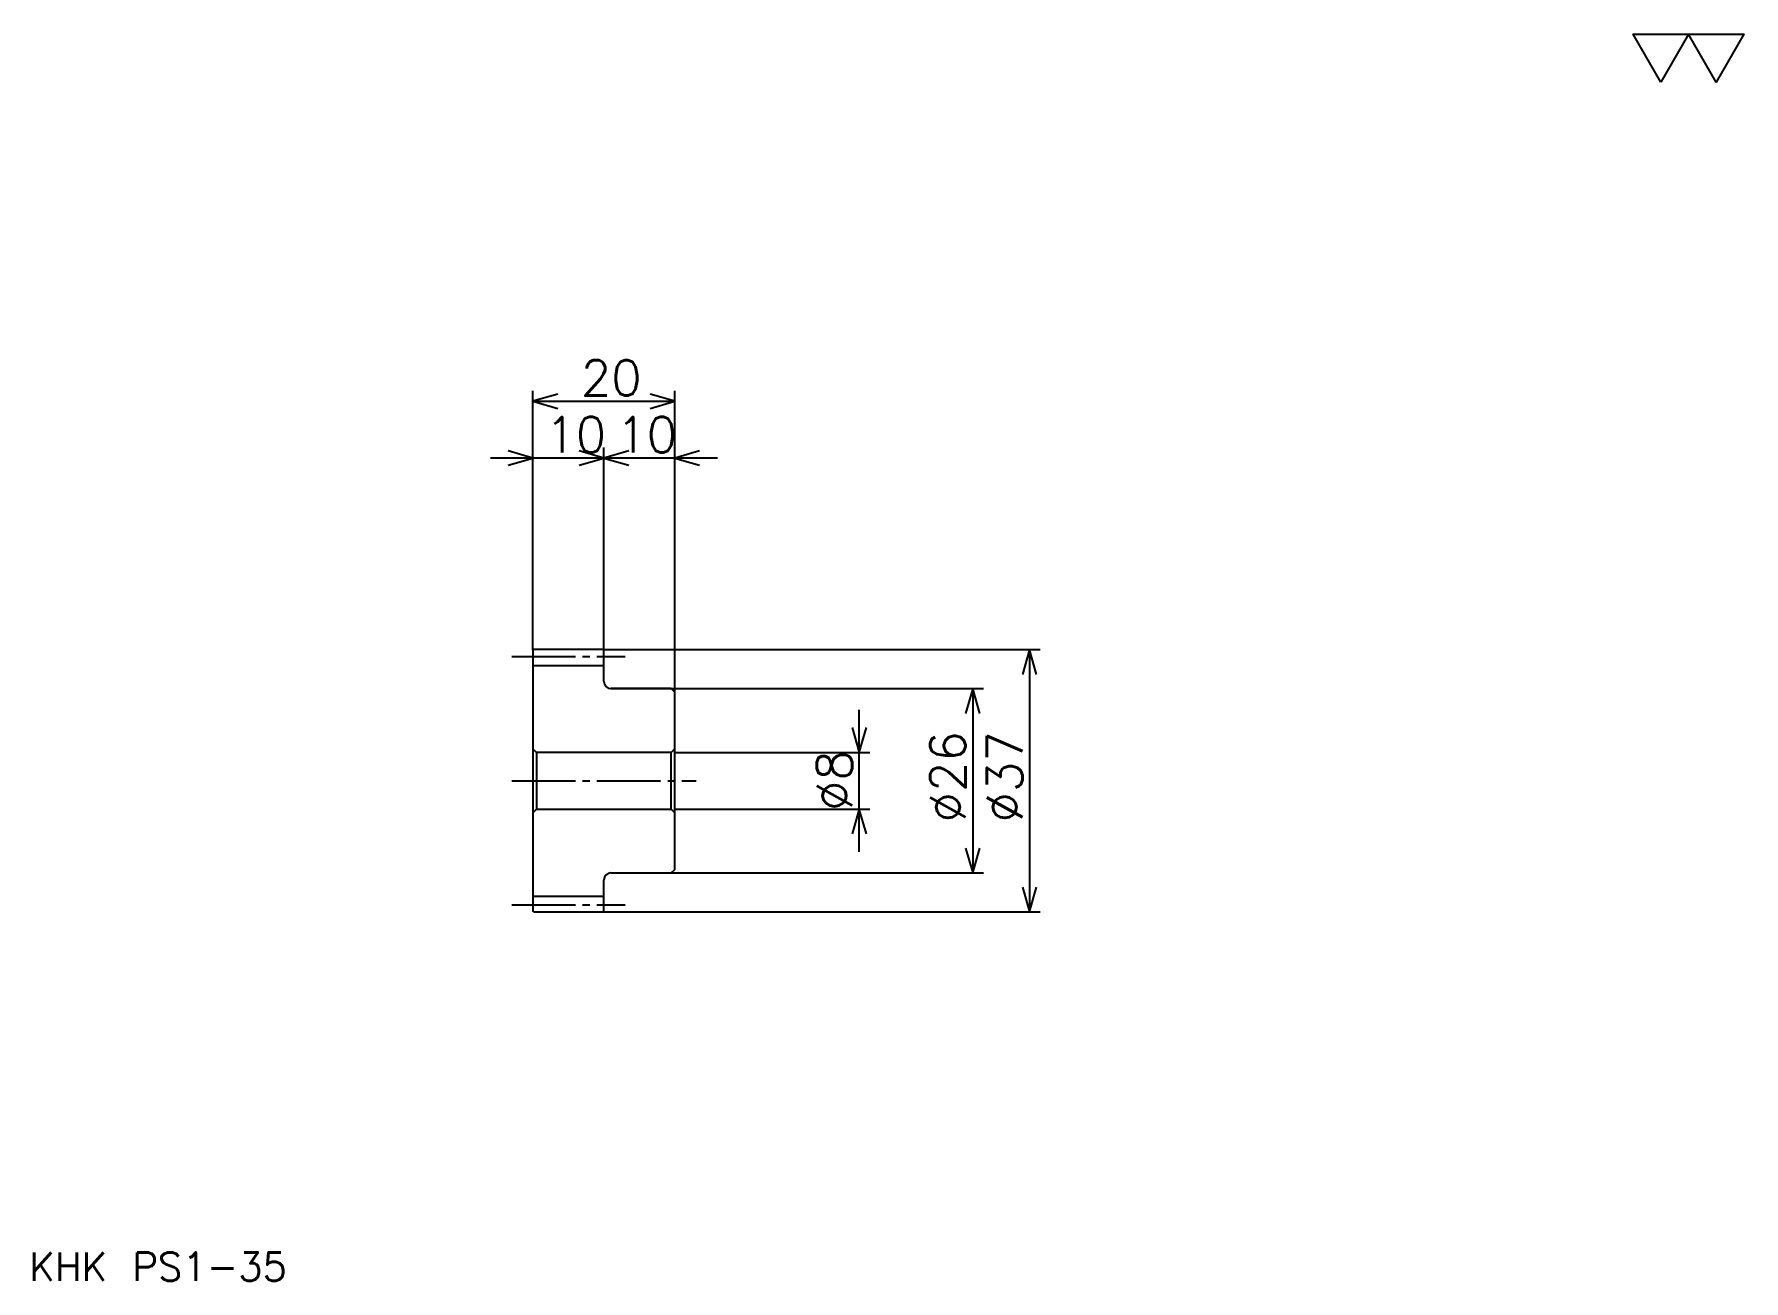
# Model space of a CAD drawing. Extents: x 11 to 252, y 11 to 187.
import ezdxf

# ---------------------------------------------------------------- set-up
doc = ezdxf.new("R2010")
doc.units = 0
doc.linetypes.add('DASHDOT', pattern=[12, 9, -1, 1, -1])
doc.layers.get('0').update_dxf_attribs({"linetype": 'CONTINUOUS'})
doc.layers.add('DASHDOT', color=6, linetype='DASHDOT')
doc.styles.add('KANJI', font='TXT', dxfattribs={"bigfont": 'BIGFONT'})

msp = doc.modelspace()

# ---------------------------------------------------------------- linework, layer by layer
at = {"color": 5}
for p, q in [((81, 100), (81, 136.5)), ((81, 135), (101, 135)), ((101, 100), (101, 136.5)), ((91, 100), (91, 128.5)), ((97, 127), (75, 127)), ((107, 127), (85, 127)), ((81, 99.900002), (81, 100)), ((90.900002, 100), (101, 100)), ((91, 99.900002), (91, 100)), ((101, 100), (152.5, 100)), ((101, 94), (101, 100)), ((151, 100), (151, 63)), ((92, 94.5), (101, 94.5)), ((101, 94.5), (144.5, 94.5)), ((143, 94.5), (143, 68.5)), ((127, 71.5), (127, 91.5)), ((101, 85.5), (128.5, 85.5)), ((101, 77.5), (128.5, 77.5)), ((92, 68.5), (101, 68.5)), ((101, 68.5), (144.5, 68.5)), ((90.900002, 63), (101, 63)), ((101, 63), (152.5, 63))]:
    msp.add_line(p, q, dxfattribs=at)
at = {"color": 4}
for p, q in [((81, 97.75), (91, 97.75)), ((81.5, 85.5), (81.5, 77.5)), ((100.5, 85.5), (101, 86)), ((100.5, 77.5), (101, 77)), ((81, 65.25), (91, 65.25))]:
    msp.add_line(p, q, dxfattribs=at)
at = {"color": 7}
msp.add_lwpolyline([(240, 180), (236.100006, 186.759995), (251.699997, 186.759995), (247.800003, 180), (243.899994, 186.759995), (240, 180)], dxfattribs=at)
at = {"color": 5}
for points in [[(84.5, 136), (81, 135), (84.5, 134)], [(97.5, 134), (101, 135), (97.5, 136)], [(77.5, 126), (81, 127), (77.5, 128)], [(87.5, 126), (91, 127), (87.5, 128)], [(94.5, 128), (91, 127), (94.5, 126)], [(104.5, 128), (101, 127), (104.5, 126)], [(152, 96.5), (151, 100), (150, 96.5)], [(144, 91), (143, 94.5), (142, 91)], [(126, 89), (127, 85.5), (128, 89)], [(128, 74), (127, 77.5), (126, 74)], [(142, 72), (143, 68.5), (144, 72)], [(150, 66.5), (151, 63), (152, 66.5)]]:
    msp.add_lwpolyline(points, dxfattribs=at)
at = {"color": 4}
for points in [[(91, 95.5), (91, 99.900002), (90.900002, 100), (81.099998, 100), (81, 99.900002), (81, 77)], [(92, 68.5), (100.5, 68.5), (101, 69), (101, 94), (100.5, 94.5), (92, 94.5)], [(81, 77), (81.5, 77.5), (100.5, 77.5), (100.5, 85.5), (81.5, 85.5), (81, 86)], [(81, 77), (81, 63.099998), (81.099998, 63), (90.900002, 63), (91, 63.099998), (91, 67.5)]]:
    msp.add_lwpolyline(points, dxfattribs=at)
for centre, start, end in [((92, 95.5), 180, 270), ((92, 67.5), 90, 180)]:
    msp.add_arc(centre, 1, start, end, dxfattribs=at)
at = {"layer": 'DASHDOT', "color": 7}
for p, q in [((78, 99), (94, 99)), ((78, 81.5), (104, 81.5)), ((78, 64), (94, 64))]:
    msp.add_line(p, q, dxfattribs=at)

# ---------------------------------------------------------------- texts
at = {"color": 7, "style": 'KANJI'}
for s, height, p in [('20', 5, (87.75, 135.800003)), ('10', 5, (82.75, 127.800003)), ('10', 5, (92.75, 127.800003)), ('KHK PS1-35', 4, (10, 11))]:
    msp.add_text(s, height=height, dxfattribs=at).set_placement(p)
for s, p in [('%%c26', (142, 75.625)), ('%%c37', (150, 75.625)), ('%%c8', (126, 77.25))]:
    msp.add_text(s, height=5, rotation=90, dxfattribs=at).set_placement(p)

doc.saveas('drawing.dxf')
